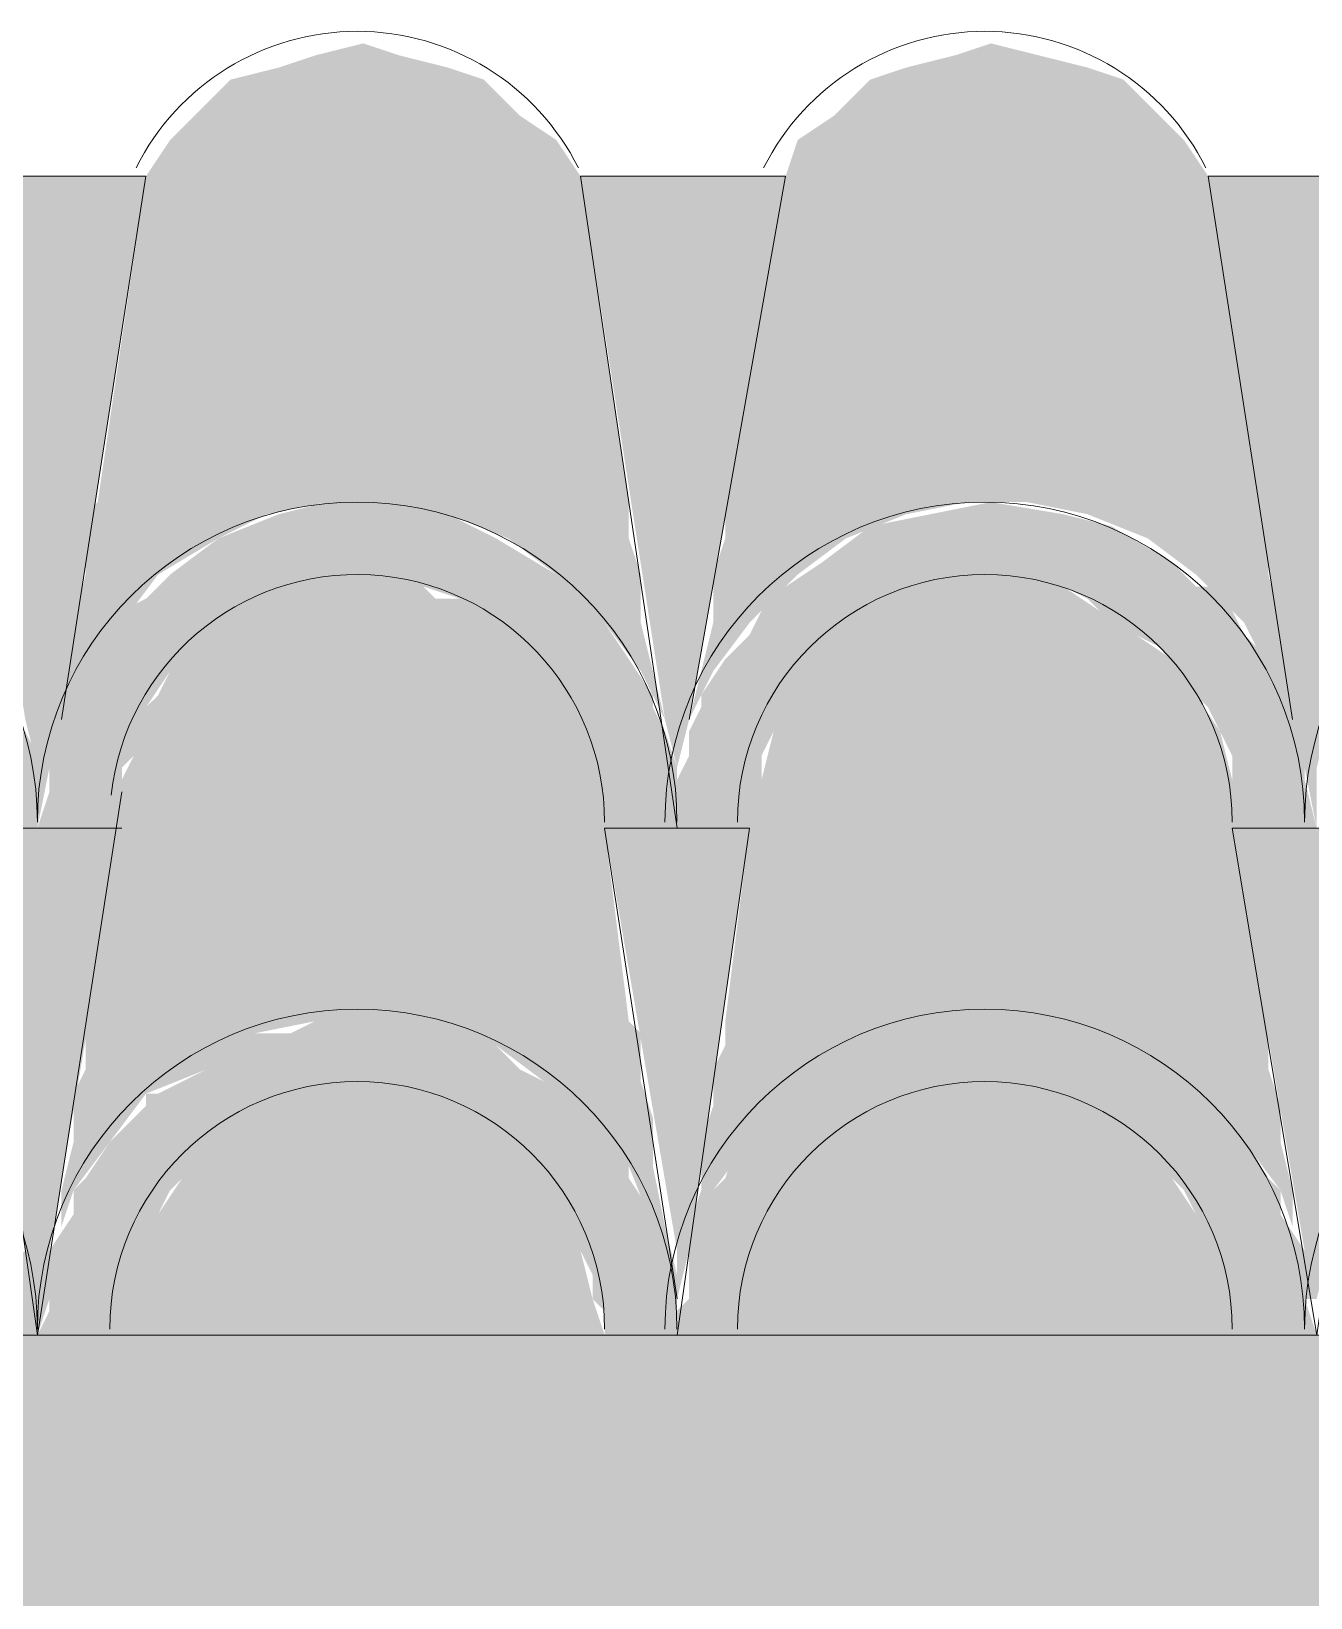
# Model space of a CAD drawing. Header units: millimetres. Extents: x 3949 to 6037, y -1956 to 1273.
# Drawn here: x 4814.46 to 4819.64, y -1551.99 to -1545.66 of the extents above; entities that cross this region are included whole.
import ezdxf

# ---------------------------------------------------------------- set-up
doc = ezdxf.new("R2010")
doc.units = ezdxf.units.MM
doc.layers.add('PADRÃO DE ENTRADA', color=7, linetype='Continuous', lineweight=0)

msp = doc.modelspace()

# ---------------------------------------------------------------- hatches: boundary and pattern name
at = {"layer": 'PADRÃO DE ENTRADA', "true_color": 0xffdf7e}
h = msp.add_hatch(color=41, dxfattribs=at)
h.dxf.hatch_style = 1
h.paths.add_polyline_path([(4835.4309, -1550.9297), (4835.0892, -1550.9297), (4834.7475, -1550.9297), (4829.8166, -1550.9297), (4829.6213, -1550.9297), (4812.6806, -1550.9297), (4812.2412, -1550.9297), (4811.9483, -1550.9297), (4811.6065, -1550.9297), (4811.1672, -1550.9297), (4811.1672, -1564.6455), (4821.4032, -1564.6455), (4826.8079, -1566.7879), (4826.8711, -1566.5984), (4827.9939, -1567.2819), (4826.7246, -1567.0377), (4826.8079, -1566.7879), (4821.4032, -1564.6455), (4811.1672, -1564.6455), (4811.1672, -1576.1533), (4812.4709, -1576.6701), (4812.5341, -1576.4805), (4813.657, -1577.164), (4812.3877, -1576.9199), (4812.4709, -1576.6701), (4811.1672, -1576.1533), (4811.1672, -1595.5028), (4835.1463, -1595.5028), (4835.1463, -1594.087), (4836.4156, -1594.087), (4836.4156, -1595.5028), (4846.5087, -1595.5028), (4846.2662, -1550.9297), (4836.4074, -1550.9297), (4836.4074, -1561.0844), (4842.9976, -1561.0844), (4842.9976, -1585.2731), (4836.855, -1585.2731), (4836.855, -1586.2007), (4834.5116, -1586.2007), (4834.5116, -1585.2731), (4831.633, -1585.2731), (4831.633, -1585.7259), (4830.1812, -1585.7259), (4830.1812, -1585.2731), (4828.4881, -1585.2731), (4828.4881, -1561.0844), (4835.4309, -1561.0844)])
h.paths.add_polyline_path([(4826.7102, -1578.2617), (4826.7102, -1578.5536), (4827.2814, -1578.5536), (4827.2814, -1579.1883), (4826.7102, -1579.1883), (4826.7102, -1579.4549), (4815.2227, -1579.4549), (4815.2227, -1579.1883), (4814.6261, -1579.1883), (4814.6261, -1578.5536), (4815.2227, -1578.5536), (4815.2227, -1578.2617)], flags=16)
h.paths.add_polyline_path([(4826.1136, -1578.5536), (4826.1136, -1578.4521), (4826.5706, -1578.4521), (4826.5706, -1579.2899), (4826.1136, -1579.2899), (4815.8193, -1579.1883), (4815.8193, -1579.2899), (4815.3369, -1579.2899), (4815.3369, -1578.4521), (4815.8193, -1578.4521), (4815.8193, -1578.5536)], flags=0)
h.paths.add_polyline_path([(4825.3132, -1595.6059), (4832.7002, -1595.6059), (4832.7002, -1592.3623), (4825.3132, -1592.3623)], flags=9)

# ---------------------------------------------------------------- linework, layer by layer
at = {"layer": 'PADRÃO DE ENTRADA', "color": 7, "lineweight": 5}
for points in [[(4814.0964, -1546.2429), (4814.9263, -1546.2429)], [(4814.5846, -1548.4399), (4814.9263, -1546.2429)], [(4816.6839, -1546.2429), (4817.5138, -1546.2429)], [(4817.0744, -1548.8792), (4816.6839, -1546.2429)], [(4817.1233, -1548.4399), (4817.5138, -1546.2429)], [(4819.2225, -1546.2429), (4820.0525, -1546.2429)], [(4819.5643, -1548.4399), (4819.2225, -1546.2429)], [(4814.194, -1548.8792), (4814.487, -1550.9297), (4814.8287, -1548.7328)], [(4814.8287, -1548.8792), (4814.487, -1548.8792), (4814.194, -1548.8792)], [(4814.487, -1548.8792), (4814.487, -1548.8792)], [(4817.3674, -1548.8792), (4817.0744, -1548.8792), (4816.7815, -1548.8792)], [(4817.0744, -1550.7832), (4816.7815, -1548.8792)], [(4817.0744, -1550.9297), (4817.3674, -1548.8792)], [(4817.0744, -1548.8792), (4817.0744, -1548.8792)], [(4819.9549, -1548.8792), (4819.6619, -1548.8792), (4819.3202, -1548.8792)], [(4819.3202, -1548.8792), (4819.6619, -1550.9297), (4819.9549, -1548.8792)], [(4841.1918, -1550.9297), (4812.6806, -1550.9297)], [(4814.8287, -1550.9297), (4814.487, -1550.9297), (4814.194, -1550.9297)], [(4817.3674, -1550.9297), (4817.0744, -1550.9297), (4816.7815, -1550.9297)], [(4819.9549, -1550.9297), (4819.6619, -1550.9297), (4819.3202, -1550.9297)]]:
    msp.add_lwpolyline(points, dxfattribs=at)
for points in [[(4809.312, -1548.8547, -0.999977), (4811.8995, -1548.8547, -0.999977), (4814.4869, -1548.8548, -0.999977), (4817.0743, -1548.8548)], [(4817.0256, -1548.8547, -0.999977), (4819.613, -1548.8548, -0.999977), (4822.2005, -1548.8548, -0.999977), (4824.788, -1548.8548)], [(4809.312, -1550.9052, -0.999977), (4811.8995, -1550.9052, -0.999977), (4814.4869, -1550.9053, -0.999977), (4817.0743, -1550.9053)], [(4817.0256, -1550.9052, -0.999977), (4819.613, -1550.9053, -0.999977), (4822.2005, -1550.9053, -0.999977), (4824.788, -1550.9053)]]:
    msp.add_lwpolyline(points, format="xyb", dxfattribs=at)
for centre, start, end in [((4815.7807, -1546.6579), 26.62312, 153.36929), ((4818.3194, -1546.6579), 26.62312, 153.36929), ((4815.7807, -1548.8549), 0.00009, 173.73057), ((4818.3194, -1548.8548), 0.0024, 179.9938), ((4815.7807, -1550.9053), 0.0024, 179.9938), ((4818.3194, -1550.9053), 0.0024, 179.9938)]:
    msp.add_arc(centre, 1.0008, start, end, dxfattribs=at)
at = {"layer": 'PADRÃO DE ENTRADA', "color": 244, "true_color": 0x991b1e, "transparency": 33554559}
for points in [[(4815.8051, -1545.7059), (4815.6098, -1545.7547), (4815.9516, -1545.7547)], [(4818.3438, -1545.7059), (4818.1973, -1545.7547), (4818.5391, -1545.7547)], [(4815.6098, -1545.7547), (4815.9516, -1545.7547), (4815.4634, -1545.8035)], [(4815.9516, -1545.7547), (4815.4634, -1545.8035), (4816.1469, -1545.8035)], [(4818.1973, -1545.7547), (4818.5391, -1545.7547), (4818.002, -1545.8035)], [(4818.5391, -1545.7547), (4818.002, -1545.8035), (4818.7343, -1545.8035)], [(4815.2681, -1545.8524), (4816.2933, -1545.8524), (4815.1216, -1545.9988)], [(4816.2933, -1545.8524), (4815.1216, -1545.9988), (4816.4398, -1545.9988)], [(4815.4634, -1545.8035), (4816.1469, -1545.8035), (4815.2681, -1545.8524)], [(4816.1469, -1545.8035), (4815.2681, -1545.8524), (4816.2933, -1545.8524)], [(4817.8556, -1545.8524), (4818.8808, -1545.8524), (4817.7091, -1545.9988)], [(4818.8808, -1545.8524), (4817.7091, -1545.9988), (4819.0273, -1545.9988)], [(4818.002, -1545.8035), (4818.7343, -1545.8035), (4817.8556, -1545.8524)], [(4818.7343, -1545.8035), (4817.8556, -1545.8524), (4818.8808, -1545.8524)], [(4815.1216, -1545.9988), (4816.4398, -1545.9988), (4815.024, -1546.0965)], [(4816.4398, -1545.9988), (4815.024, -1546.0965), (4816.5862, -1546.0965)], [(4817.7091, -1545.9988), (4819.0273, -1545.9988), (4817.5626, -1546.0965)], [(4819.0273, -1545.9988), (4817.5626, -1546.0965), (4819.1249, -1546.0965)], [(4815.024, -1546.0965), (4816.5862, -1546.0965), (4814.9263, -1546.2429)], [(4816.5862, -1546.0965), (4814.9263, -1546.2429), (4816.6839, -1546.2429)], [(4817.5626, -1546.0965), (4819.1249, -1546.0965), (4817.5138, -1546.2429)], [(4819.1249, -1546.0965), (4817.5138, -1546.2429), (4819.2225, -1546.2429)], [(4814.9263, -1546.2429), (4816.6839, -1546.2429), (4814.7311, -1547.5611)], [(4816.6839, -1546.2429), (4814.7311, -1547.5611), (4816.8792, -1547.5611)], [(4817.5138, -1546.2429), (4819.2225, -1546.2429), (4817.2697, -1547.5611)], [(4819.2225, -1546.2429), (4817.2697, -1547.5611), (4819.4666, -1547.5611)], [(4814.7311, -1547.5611), (4815.6586, -1547.5611), (4814.6822, -1547.6099)], [(4815.6586, -1547.5611), (4814.6822, -1547.6099), (4815.4145, -1547.6099)], [(4815.9028, -1547.5611), (4816.8792, -1547.5611), (4815.6586, -1547.5611)], [(4815.9028, -1547.5611), (4815.9028, -1547.5611), (4816.8792, -1547.5611)], [(4815.9028, -1547.5611), (4816.8792, -1547.5611), (4816.1469, -1547.6099)], [(4816.8792, -1547.5611), (4816.1469, -1547.6099), (4816.8792, -1547.6099)], [(4817.2697, -1547.5611), (4818.2461, -1547.5611), (4817.2697, -1547.6099)], [(4818.2461, -1547.5611), (4817.2697, -1547.6099), (4818.002, -1547.6099)], [(4818.4902, -1547.5611), (4819.4666, -1547.5611), (4818.7343, -1547.6099)], [(4819.4666, -1547.5611), (4818.7343, -1547.6099), (4819.4666, -1547.6099)], [(4814.6822, -1547.6099), (4815.4145, -1547.6099), (4814.6822, -1547.7075)], [(4815.4145, -1547.6099), (4814.6822, -1547.7075), (4815.2193, -1547.7075)], [(4816.1469, -1547.6099), (4816.8792, -1547.6099), (4816.391, -1547.7075)], [(4816.8792, -1547.6099), (4816.391, -1547.7075), (4816.8792, -1547.7075)], [(4817.2697, -1547.6099), (4818.002, -1547.6099), (4817.2697, -1547.7075)], [(4818.002, -1547.6099), (4817.2697, -1547.7075), (4817.7579, -1547.7075)], [(4818.7343, -1547.6099), (4819.4666, -1547.6099), (4818.9784, -1547.7075)], [(4819.4666, -1547.6099), (4818.9784, -1547.7075), (4819.4666, -1547.7075)], [(4814.6822, -1547.7075), (4815.2193, -1547.7075), (4814.6822, -1547.854)], [(4815.2193, -1547.7075), (4814.6822, -1547.854), (4814.9752, -1547.854)], [(4816.391, -1547.7075), (4816.8792, -1547.7075), (4816.5862, -1547.854)], [(4816.8792, -1547.7075), (4816.5862, -1547.854), (4816.928, -1547.854)], [(4817.2697, -1547.7075), (4817.7579, -1547.7075), (4817.2209, -1547.854)], [(4817.7579, -1547.7075), (4817.2209, -1547.854), (4817.5626, -1547.854)], [(4818.9784, -1547.7075), (4819.4666, -1547.7075), (4819.1737, -1547.854)], [(4819.4666, -1547.7075), (4819.1737, -1547.854), (4819.4666, -1547.854)], [(4814.6822, -1547.854), (4814.9752, -1547.854), (4814.6334, -1548.0493)], [(4814.9752, -1547.854), (4814.6334, -1548.0493), (4814.8287, -1548.0493)], [(4816.5862, -1547.854), (4816.928, -1547.854), (4816.7815, -1548.0493)], [(4816.928, -1547.854), (4816.7815, -1548.0493), (4816.928, -1548.0493)], [(4817.2209, -1547.854), (4817.5626, -1547.854), (4817.2209, -1548.0493)], [(4817.5626, -1547.854), (4817.2209, -1548.0493), (4817.3674, -1548.0493)], [(4819.1737, -1547.854), (4819.4666, -1547.854), (4819.369, -1548.0493)], [(4819.4666, -1547.854), (4819.369, -1548.0493), (4819.5155, -1548.0493)], [(4815.561, -1547.9028), (4816.0492, -1547.9028), (4815.4634, -1547.9516)], [(4816.0492, -1547.9028), (4815.4634, -1547.9516), (4816.098, -1547.9516)], [(4815.6586, -1547.9028), (4815.9028, -1547.9028), (4815.561, -1547.9028)], [(4815.9028, -1547.9028), (4815.561, -1547.9028), (4816.0492, -1547.9028)], [(4815.8539, -1547.9028), (4815.6586, -1547.9028), (4815.9028, -1547.9028)], [(4818.0997, -1547.9028), (4818.6367, -1547.9028), (4817.9044, -1548.0005)], [(4818.6367, -1547.9028), (4817.9044, -1548.0005), (4818.7832, -1548.0005)], [(4818.295, -1547.9028), (4818.4414, -1547.9028), (4818.0997, -1547.9028)], [(4818.4414, -1547.9028), (4818.0997, -1547.9028), (4818.6367, -1547.9028)], [(4815.3169, -1548.0005), (4816.2445, -1548.0005), (4815.2193, -1548.0493)], [(4816.2445, -1548.0005), (4815.2193, -1548.0493), (4816.3421, -1548.0493)], [(4815.4145, -1547.9516), (4816.1957, -1547.9516), (4815.3169, -1548.0005)], [(4816.1957, -1547.9516), (4815.3169, -1548.0005), (4816.2445, -1548.0005)], [(4815.4634, -1547.9516), (4816.098, -1547.9516), (4815.4145, -1547.9516)], [(4816.098, -1547.9516), (4815.4145, -1547.9516), (4816.1957, -1547.9516)], [(4817.9044, -1548.0005), (4818.7832, -1548.0005), (4817.7579, -1548.0981)], [(4818.7832, -1548.0005), (4817.7579, -1548.0981), (4818.9296, -1548.0981)], [(4814.6334, -1548.0493), (4814.8287, -1548.0493), (4814.5846, -1548.2446)], [(4814.8287, -1548.0493), (4814.5846, -1548.2446), (4814.6822, -1548.2446)], [(4815.2193, -1548.0493), (4816.3421, -1548.0493), (4815.1704, -1548.0981)], [(4816.3421, -1548.0493), (4815.1704, -1548.0981), (4816.4398, -1548.0981)], [(4816.7815, -1548.0493), (4816.928, -1548.0493), (4816.928, -1548.2446)], [(4816.928, -1548.0493), (4816.928, -1548.2446), (4816.9768, -1548.2446)], [(4817.2209, -1548.0493), (4817.3674, -1548.0493), (4817.1721, -1548.2446)], [(4817.3674, -1548.0493), (4817.1721, -1548.2446), (4817.2209, -1548.2446)], [(4819.369, -1548.0493), (4819.5155, -1548.0493), (4819.4666, -1548.2446)], [(4819.5155, -1548.0493), (4819.4666, -1548.2446), (4819.5643, -1548.2446)], [(4815.1704, -1548.0981), (4816.4398, -1548.0981), (4815.0728, -1548.1957)], [(4816.4398, -1548.0981), (4815.0728, -1548.1957), (4816.4886, -1548.1957)], [(4817.7579, -1548.0981), (4818.9296, -1548.0981), (4817.6603, -1548.1957)], [(4818.9296, -1548.0981), (4817.6603, -1548.1957), (4819.0761, -1548.1957)], [(4815.0728, -1548.1957), (4816.4886, -1548.1957), (4815.024, -1548.2446)], [(4816.4886, -1548.1957), (4815.024, -1548.2446), (4816.5374, -1548.2446)], [(4817.6603, -1548.1957), (4819.0761, -1548.1957), (4817.5138, -1548.3422)], [(4819.0761, -1548.1957), (4817.5138, -1548.3422), (4819.1737, -1548.3422)], [(4814.5846, -1548.2446), (4814.6822, -1548.2446), (4814.5846, -1548.4399)], [(4814.6822, -1548.2446), (4814.5846, -1548.4399), (4814.5846, -1548.4399)], [(4815.024, -1548.2446), (4816.5374, -1548.2446), (4814.9752, -1548.3422)], [(4816.5374, -1548.2446), (4814.9752, -1548.3422), (4816.6351, -1548.3422)], [(4816.928, -1548.2446), (4816.9768, -1548.2446), (4817.0256, -1548.4399)], [(4816.9768, -1548.2446), (4817.0256, -1548.4399), (4817.0256, -1548.4399)], [(4817.1233, -1548.4399), (4817.1233, -1548.4399), (4817.2209, -1548.2446)], [(4817.1233, -1548.4399), (4817.2209, -1548.2446), (4817.1721, -1548.2446)], [(4819.4666, -1548.2446), (4819.5643, -1548.2446), (4819.5643, -1548.4399)], [(4819.5643, -1548.2446), (4819.5643, -1548.4399), (4819.5643, -1548.4399)], [(4814.9263, -1548.391), (4816.6351, -1548.391), (4814.8775, -1548.4887)], [(4816.6351, -1548.391), (4814.8775, -1548.4887), (4816.6839, -1548.4887)], [(4814.9752, -1548.3422), (4816.6351, -1548.3422), (4814.9263, -1548.391)], [(4816.6351, -1548.3422), (4814.9263, -1548.391), (4816.6351, -1548.391)], [(4817.5138, -1548.3422), (4819.1737, -1548.3422), (4817.465, -1548.4887)], [(4819.1737, -1548.3422), (4817.465, -1548.4887), (4819.2714, -1548.4887)], [(4814.8775, -1548.4887), (4816.6839, -1548.4887), (4814.8775, -1548.5863)], [(4816.6839, -1548.4887), (4814.8775, -1548.5863), (4816.7327, -1548.5863)], [(4817.465, -1548.4887), (4819.2714, -1548.4887), (4817.4162, -1548.684)], [(4819.2714, -1548.4887), (4817.4162, -1548.684), (4819.3202, -1548.684)], [(4814.8775, -1548.5863), (4816.7327, -1548.5863), (4814.8287, -1548.684)], [(4816.7327, -1548.5863), (4814.8287, -1548.684), (4816.7327, -1548.684)], [(4814.8287, -1548.684), (4816.7327, -1548.684), (4814.8287, -1548.7328)], [(4816.7327, -1548.684), (4814.8287, -1548.7328), (4816.7815, -1548.7328)], [(4817.4162, -1548.684), (4819.3202, -1548.684), (4817.3674, -1548.8792)], [(4819.3202, -1548.684), (4817.3674, -1548.8792), (4819.3202, -1548.8792)], [(4814.8287, -1548.7328), (4816.7815, -1548.7328), (4814.8287, -1548.8792)], [(4816.7815, -1548.7328), (4814.8287, -1548.8792), (4816.7815, -1548.8792)], [(4814.8287, -1548.8792), (4816.7815, -1548.8792), (4814.6822, -1549.6604)], [(4816.7815, -1548.8792), (4814.6822, -1549.6604), (4816.8792, -1549.6604)], [(4817.3674, -1548.8792), (4819.3202, -1548.8792), (4817.2697, -1549.6604)], [(4819.3202, -1548.8792), (4817.2697, -1549.6604), (4819.4666, -1549.6604)], [(4815.8539, -1549.6604), (4814.6822, -1549.6604), (4815.6098, -1549.6604)], [(4814.6822, -1549.6604), (4815.6098, -1549.6604), (4814.6822, -1549.7092)], [(4815.6098, -1549.6604), (4814.6822, -1549.7092), (4815.3657, -1549.7092)], [(4815.8539, -1549.6604), (4816.8792, -1549.6604), (4816.098, -1549.7092)], [(4816.8792, -1549.6604), (4816.098, -1549.7092), (4816.928, -1549.7092)], [(4818.3438, -1549.6604), (4817.2697, -1549.6604), (4818.1485, -1549.6604)], [(4817.2697, -1549.6604), (4818.1485, -1549.6604), (4817.2697, -1549.758)], [(4818.1485, -1549.6604), (4817.2697, -1549.758), (4817.9044, -1549.758)], [(4818.5879, -1549.6604), (4819.4666, -1549.6604), (4818.3438, -1549.6604)], [(4818.5879, -1549.6604), (4818.5879, -1549.6604), (4819.4666, -1549.6604)], [(4818.5879, -1549.6604), (4819.4666, -1549.6604), (4818.832, -1549.758)], [(4819.4666, -1549.6604), (4818.832, -1549.758), (4819.4666, -1549.758)], [(4814.6822, -1549.7092), (4815.3657, -1549.7092), (4814.6822, -1549.8556)], [(4815.3657, -1549.7092), (4814.6822, -1549.8556), (4815.1704, -1549.8556)], [(4816.098, -1549.7092), (4816.928, -1549.7092), (4816.3421, -1549.758)], [(4816.928, -1549.7092), (4816.3421, -1549.758), (4816.928, -1549.758)], [(4816.3421, -1549.758), (4816.928, -1549.758), (4816.5374, -1549.9045)], [(4816.928, -1549.758), (4816.5374, -1549.9045), (4816.928, -1549.9045)], [(4817.2697, -1549.758), (4817.9044, -1549.758), (4817.2209, -1549.8556)], [(4817.9044, -1549.758), (4817.2209, -1549.8556), (4817.7091, -1549.8556)], [(4818.832, -1549.758), (4819.4666, -1549.758), (4819.0273, -1549.8556)], [(4819.4666, -1549.758), (4819.0273, -1549.8556), (4819.4666, -1549.8556)], [(4814.6822, -1549.8556), (4815.1704, -1549.8556), (4814.6334, -1549.9533)], [(4815.1704, -1549.8556), (4814.6334, -1549.9533), (4814.9263, -1549.9533)], [(4816.5374, -1549.9045), (4816.928, -1549.9045), (4816.7327, -1550.0509)], [(4816.928, -1549.9045), (4816.7327, -1550.0509), (4816.9768, -1550.0509)], [(4817.2209, -1549.8556), (4817.7091, -1549.8556), (4817.2209, -1550.0021)], [(4817.7091, -1549.8556), (4817.2209, -1550.0021), (4817.5138, -1550.0021)], [(4819.0273, -1549.8556), (4819.4666, -1549.8556), (4819.2225, -1550.0021)], [(4819.4666, -1549.8556), (4819.2225, -1550.0021), (4819.5155, -1550.0021)], [(4814.6334, -1549.9533), (4814.9263, -1549.9533), (4814.6334, -1550.1486)], [(4814.9263, -1549.9533), (4814.6334, -1550.1486), (4814.7799, -1550.1486)], [(4817.2209, -1550.0021), (4817.5138, -1550.0021), (4817.1721, -1550.1486)], [(4817.5138, -1550.0021), (4817.1721, -1550.1486), (4817.3674, -1550.1486)], [(4819.2225, -1550.0021), (4819.5155, -1550.0021), (4819.369, -1550.1486)], [(4819.5155, -1550.0021), (4819.369, -1550.1486), (4819.5155, -1550.1486)], [(4816.7327, -1550.0509), (4816.9768, -1550.0509), (4816.8792, -1550.2462)], [(4816.9768, -1550.0509), (4816.8792, -1550.2462), (4816.9768, -1550.2462)], [(4814.6334, -1550.1486), (4814.7799, -1550.1486), (4814.5846, -1550.3438)], [(4814.7799, -1550.1486), (4814.5846, -1550.3438), (4814.6334, -1550.3438)], [(4817.1721, -1550.1486), (4817.3674, -1550.1486), (4817.1721, -1550.3438)], [(4817.3674, -1550.1486), (4817.1721, -1550.3438), (4817.2209, -1550.3438)], [(4819.369, -1550.1486), (4819.5155, -1550.1486), (4819.5155, -1550.3438)], [(4819.5155, -1550.1486), (4819.5155, -1550.3438), (4819.5643, -1550.3438)], [(4816.8792, -1550.2462), (4816.9768, -1550.2462), (4816.9768, -1550.4903)], [(4816.9768, -1550.2462), (4816.9768, -1550.4903), (4817.0256, -1550.4903)], [(4814.5846, -1550.4903), (4814.5846, -1550.4903), (4814.6334, -1550.3438)], [(4814.5846, -1550.4903), (4814.6334, -1550.3438), (4814.5846, -1550.3438)], [(4817.1721, -1550.3438), (4817.2209, -1550.3438), (4817.1233, -1550.4903)], [(4817.2209, -1550.3438), (4817.1233, -1550.4903), (4817.1721, -1550.4903)], [(4819.5643, -1550.4903), (4819.5643, -1550.3438), (4819.5155, -1550.3438)], [(4819.5643, -1550.4903), (4819.5643, -1550.4903), (4819.5643, -1550.3438)], [(4814.5846, -1550.4903), (4814.5358, -1550.588), (4814.5358, -1550.588)], [(4817.0744, -1550.6856), (4817.0256, -1550.4903), (4816.9768, -1550.4903)], [(4817.0744, -1550.6856), (4817.0744, -1550.6856), (4817.0256, -1550.4903)], [(4817.1721, -1550.4903), (4817.1233, -1550.4903), (4817.1233, -1550.588)], [(4819.5643, -1550.4903), (4819.6131, -1550.588), (4819.6131, -1550.588)], [(4817.0744, -1550.6856), (4817.0744, -1550.7832), (4817.0744, -1550.7832)], [(4817.0744, -1550.7832), (4817.0744, -1550.7832), (4817.0744, -1550.6856)], [(4817.0744, -1550.7832), (4817.0744, -1550.9297), (4817.0744, -1550.9297)]]:
    msp.add_solid(points, dxfattribs=at)
at = {"layer": 'PADRÃO DE ENTRADA', "transparency": 33554559}
for points in [[(4814.0964, -1546.2429), (4814.9263, -1546.2429), (4814.4381, -1548.4399)], [(4814.9263, -1546.2429), (4814.4381, -1548.4399), (4814.5846, -1548.4399)], [(4816.6839, -1546.2429), (4817.5138, -1546.2429), (4817.0256, -1548.4399)], [(4817.5138, -1546.2429), (4817.0256, -1548.4399), (4817.1233, -1548.4399)], [(4819.2225, -1546.2429), (4820.0525, -1546.2429), (4819.5643, -1548.4399)], [(4820.0525, -1546.2429), (4819.5643, -1548.4399), (4819.7107, -1548.4399)], [(4815.6586, -1547.5611), (4815.9028, -1547.5611), (4815.4634, -1547.6099)], [(4815.9028, -1547.5611), (4815.4634, -1547.6099), (4816.1469, -1547.6099)], [(4818.3438, -1547.5611), (4818.0997, -1547.6099), (4818.6367, -1547.6099)], [(4815.4634, -1547.6099), (4816.1469, -1547.6099), (4815.2193, -1547.7075)], [(4816.1469, -1547.6099), (4815.2193, -1547.7075), (4816.3421, -1547.7075)], [(4818.0997, -1547.6099), (4818.6367, -1547.6099), (4817.8556, -1547.6587)], [(4818.6367, -1547.6099), (4817.8556, -1547.6587), (4818.832, -1547.6587)], [(4818.6367, -1547.6099), (4818.0997, -1547.6099), (4818.0997, -1547.6099)], [(4818.0997, -1547.6099), (4818.0997, -1547.6099), (4818.6367, -1547.6099)], [(4817.8556, -1547.6587), (4818.832, -1547.6587), (4817.6603, -1547.8052)], [(4818.832, -1547.6587), (4817.6603, -1547.8052), (4819.0761, -1547.8052)], [(4818.832, -1547.6587), (4817.8556, -1547.6587), (4817.8556, -1547.6587)], [(4817.8556, -1547.6587), (4817.8556, -1547.6587), (4818.832, -1547.6587)], [(4815.2193, -1547.7075), (4816.3421, -1547.7075), (4815.024, -1547.854)], [(4816.3421, -1547.7075), (4815.024, -1547.854), (4816.5862, -1547.854)], [(4817.6603, -1547.8052), (4819.0761, -1547.8052), (4817.5138, -1547.9028)], [(4819.0761, -1547.8052), (4817.5138, -1547.9028), (4819.1737, -1547.9028)], [(4819.0761, -1547.8052), (4817.6603, -1547.8052), (4817.6603, -1547.8052)], [(4817.6603, -1547.8052), (4817.6603, -1547.8052), (4819.0761, -1547.8052)], [(4815.024, -1547.854), (4816.5862, -1547.854), (4814.9752, -1547.9028)], [(4816.5862, -1547.854), (4814.9752, -1547.9028), (4816.6351, -1547.9028)], [(4814.9752, -1547.9028), (4815.6586, -1547.9028), (4814.9263, -1547.9516)], [(4815.6586, -1547.9028), (4814.9263, -1547.9516), (4815.4634, -1547.9516)], [(4815.8539, -1547.9028), (4814.9752, -1547.9028), (4815.7563, -1547.9028)], [(4815.7563, -1547.9028), (4814.9752, -1547.9028), (4815.6586, -1547.9028)], [(4816.6351, -1547.9028), (4815.8539, -1547.9028), (4815.8539, -1547.9028)], [(4815.8539, -1547.9028), (4815.8539, -1547.9028), (4816.6351, -1547.9028)], [(4816.0492, -1547.9028), (4816.6351, -1547.9028), (4815.8539, -1547.9028)], [(4816.0492, -1547.9028), (4816.0492, -1547.9028), (4816.6351, -1547.9028)], [(4816.0492, -1547.9028), (4816.6351, -1547.9028), (4816.1957, -1547.9516)], [(4816.6351, -1547.9028), (4816.1957, -1547.9516), (4816.7327, -1547.9516)], [(4817.5138, -1547.9028), (4818.0997, -1547.9028), (4817.465, -1547.9516)], [(4818.0997, -1547.9028), (4817.465, -1547.9516), (4818.002, -1547.9516)], [(4818.295, -1547.9028), (4817.5138, -1547.9028), (4818.0997, -1547.9028)], [(4818.4414, -1547.9028), (4819.1737, -1547.9028), (4818.6367, -1547.9028)], [(4819.1737, -1547.9028), (4818.6367, -1547.9028), (4819.2225, -1547.9028)], [(4818.6367, -1547.9028), (4819.2225, -1547.9028), (4818.7343, -1547.9516)], [(4819.2225, -1547.9028), (4818.7343, -1547.9516), (4819.2714, -1547.9516)], [(4814.8287, -1548.0005), (4815.3169, -1548.0005), (4814.7311, -1548.0981)], [(4815.3169, -1548.0005), (4814.7311, -1548.0981), (4815.1704, -1548.0981)], [(4814.9263, -1547.9516), (4815.4634, -1547.9516), (4814.8287, -1548.0005)], [(4815.4634, -1547.9516), (4814.8287, -1548.0005), (4815.3657, -1548.0005)], [(4815.3657, -1548.0005), (4814.8287, -1548.0005), (4815.3169, -1548.0005)], [(4816.1957, -1547.9516), (4816.7327, -1547.9516), (4816.2445, -1548.0005)], [(4816.7327, -1547.9516), (4816.2445, -1548.0005), (4816.7327, -1548.0005)], [(4816.2445, -1548.0005), (4816.7327, -1548.0005), (4816.3421, -1548.0493)], [(4816.7327, -1548.0005), (4816.3421, -1548.0493), (4816.7815, -1548.0493)], [(4817.4162, -1548.0005), (4817.9044, -1548.0005), (4817.3674, -1548.0981)], [(4817.9044, -1548.0005), (4817.3674, -1548.0981), (4817.7579, -1548.0981)], [(4817.465, -1547.9516), (4818.002, -1547.9516), (4817.4162, -1548.0005)], [(4818.002, -1547.9516), (4817.4162, -1548.0005), (4817.9044, -1548.0005)], [(4818.7343, -1547.9516), (4819.2714, -1547.9516), (4818.7832, -1548.0005)], [(4819.2714, -1547.9516), (4818.7832, -1548.0005), (4819.3202, -1548.0005)], [(4818.7832, -1548.0005), (4819.3202, -1548.0005), (4818.9296, -1548.0981)], [(4819.3202, -1548.0005), (4818.9296, -1548.0981), (4819.369, -1548.0981)], [(4816.3421, -1548.0493), (4816.7815, -1548.0493), (4816.4886, -1548.1957)], [(4816.7815, -1548.0493), (4816.4886, -1548.1957), (4816.8792, -1548.1957)], [(4814.7311, -1548.0981), (4815.1704, -1548.0981), (4814.6822, -1548.1957)], [(4815.1704, -1548.0981), (4814.6822, -1548.1957), (4815.0728, -1548.1957)], [(4817.3674, -1548.0981), (4817.7579, -1548.0981), (4817.3185, -1548.1469)], [(4817.7579, -1548.0981), (4817.3185, -1548.1469), (4817.7091, -1548.1469)], [(4818.9296, -1548.0981), (4819.369, -1548.0981), (4819.0273, -1548.1469)], [(4819.369, -1548.0981), (4819.0273, -1548.1469), (4819.4178, -1548.1469)], [(4814.6822, -1548.1957), (4815.0728, -1548.1957), (4814.6822, -1548.2446)], [(4815.0728, -1548.1957), (4814.6822, -1548.2446), (4815.024, -1548.2446)], [(4816.8792, -1548.1957), (4816.4886, -1548.1957), (4816.4886, -1548.1957)], [(4816.4886, -1548.1957), (4816.8792, -1548.1957), (4816.6351, -1548.3422)], [(4816.8792, -1548.1957), (4816.6351, -1548.3422), (4816.9768, -1548.3422)], [(4817.2697, -1548.1957), (4817.6603, -1548.1957), (4817.1721, -1548.3422)], [(4817.6603, -1548.1957), (4817.1721, -1548.3422), (4817.5138, -1548.3422)], [(4817.3185, -1548.1469), (4817.7091, -1548.1469), (4817.2697, -1548.1957)], [(4817.7091, -1548.1469), (4817.2697, -1548.1957), (4817.6603, -1548.1957)], [(4819.0273, -1548.1469), (4819.4178, -1548.1469), (4819.0761, -1548.1957)], [(4819.4178, -1548.1469), (4819.0761, -1548.1957), (4819.4666, -1548.1957)], [(4819.0761, -1548.1957), (4819.4666, -1548.1957), (4819.1737, -1548.3422)], [(4819.4666, -1548.1957), (4819.1737, -1548.3422), (4819.5643, -1548.3422)], [(4814.6822, -1548.2446), (4815.024, -1548.2446), (4814.5846, -1548.391)], [(4815.024, -1548.2446), (4814.5846, -1548.391), (4814.9263, -1548.391)], [(4814.5846, -1548.391), (4814.9263, -1548.391), (4814.5358, -1548.5863)], [(4814.9263, -1548.391), (4814.5358, -1548.5863), (4814.8775, -1548.5863)], [(4814.9263, -1548.391), (4814.5846, -1548.391), (4814.5846, -1548.391)], [(4814.5846, -1548.391), (4814.5846, -1548.391), (4814.9263, -1548.391)], [(4816.6351, -1548.3422), (4816.9768, -1548.3422), (4816.6351, -1548.391)], [(4816.9768, -1548.3422), (4816.6351, -1548.391), (4816.9768, -1548.391)], [(4816.6351, -1548.391), (4816.9768, -1548.391), (4816.6839, -1548.4887)], [(4816.9768, -1548.391), (4816.6839, -1548.4887), (4817.0256, -1548.4887)], [(4817.1721, -1548.391), (4817.5138, -1548.391), (4817.1233, -1548.4887)], [(4817.5138, -1548.391), (4817.1233, -1548.4887), (4817.465, -1548.4887)], [(4817.1721, -1548.3422), (4817.5138, -1548.3422), (4817.1721, -1548.391)], [(4817.5138, -1548.3422), (4817.1721, -1548.391), (4817.5138, -1548.391)], [(4817.5138, -1548.391), (4817.1721, -1548.391), (4817.1721, -1548.391)], [(4817.1721, -1548.391), (4817.1721, -1548.391), (4817.5138, -1548.391)], [(4819.1737, -1548.3422), (4819.5643, -1548.3422), (4819.2225, -1548.391)], [(4819.5643, -1548.3422), (4819.2225, -1548.391), (4819.5643, -1548.391)], [(4819.5643, -1548.391), (4819.2225, -1548.391), (4819.2225, -1548.391)], [(4819.2225, -1548.391), (4819.2225, -1548.391), (4819.5643, -1548.391)], [(4819.2225, -1548.391), (4819.5643, -1548.391), (4819.2714, -1548.4887)], [(4819.5643, -1548.391), (4819.2714, -1548.4887), (4819.6131, -1548.4887)], [(4814.4381, -1548.4399), (4814.5846, -1548.4399), (4814.487, -1548.6351)], [(4814.5846, -1548.4399), (4814.487, -1548.6351), (4814.5358, -1548.6351)], [(4817.1233, -1548.4399), (4817.0256, -1548.4399), (4817.0256, -1548.4399)], [(4817.0256, -1548.4399), (4817.0256, -1548.4399), (4817.1233, -1548.4399)], [(4817.0744, -1548.6351), (4817.1233, -1548.4399), (4817.0256, -1548.4399)], [(4817.0744, -1548.6351), (4817.0744, -1548.6351), (4817.1233, -1548.4399)], [(4819.7107, -1548.4399), (4819.5643, -1548.4399), (4819.5643, -1548.4399)], [(4819.5643, -1548.4399), (4819.5643, -1548.4399), (4819.7107, -1548.4399)], [(4819.5643, -1548.4399), (4819.7107, -1548.4399), (4819.6131, -1548.6351)], [(4819.7107, -1548.4399), (4819.6131, -1548.6351), (4819.6619, -1548.6351)], [(4814.4381, -1548.4887), (4814.1452, -1548.5863), (4814.487, -1548.5863)], [(4816.6839, -1548.4887), (4817.0256, -1548.4887), (4816.7327, -1548.6351)], [(4817.0256, -1548.4887), (4816.7327, -1548.6351), (4817.0744, -1548.6351)], [(4817.1233, -1548.4887), (4817.465, -1548.4887), (4817.1233, -1548.5863)], [(4817.465, -1548.4887), (4817.1233, -1548.5863), (4817.4162, -1548.5863)], [(4819.2714, -1548.4887), (4819.6131, -1548.4887), (4819.3202, -1548.5863)], [(4819.6131, -1548.4887), (4819.3202, -1548.5863), (4819.6131, -1548.5863)], [(4814.1452, -1548.5863), (4814.487, -1548.5863), (4814.194, -1548.684)], [(4814.487, -1548.5863), (4814.194, -1548.684), (4814.487, -1548.684)], [(4814.487, -1548.8792), (4814.487, -1548.8792), (4814.5358, -1548.6351)], [(4814.487, -1548.8792), (4814.5358, -1548.6351), (4814.487, -1548.6351)], [(4814.5358, -1548.5863), (4814.8775, -1548.5863), (4814.5358, -1548.6351)], [(4814.8775, -1548.5863), (4814.5358, -1548.6351), (4814.8287, -1548.6351)], [(4814.5358, -1548.6351), (4814.8287, -1548.6351), (4814.5358, -1548.7328)], [(4814.8287, -1548.6351), (4814.5358, -1548.7328), (4814.8287, -1548.7328)], [(4816.7327, -1548.6351), (4817.0744, -1548.6351), (4816.7327, -1548.684)], [(4817.0744, -1548.6351), (4816.7327, -1548.684), (4817.0744, -1548.684)], [(4817.1233, -1548.5863), (4817.4162, -1548.5863), (4817.0744, -1548.684)], [(4817.4162, -1548.5863), (4817.0744, -1548.684), (4817.4162, -1548.684)], [(4817.0744, -1548.6351), (4817.0744, -1548.8792), (4817.0744, -1548.8792)], [(4817.0744, -1548.8792), (4817.0744, -1548.8792), (4817.0744, -1548.6351)], [(4819.3202, -1548.5863), (4819.6131, -1548.5863), (4819.3202, -1548.684)], [(4819.6131, -1548.5863), (4819.3202, -1548.684), (4819.6131, -1548.684)], [(4819.6619, -1548.6351), (4819.6131, -1548.6351), (4819.6131, -1548.6351)], [(4819.6131, -1548.6351), (4819.6131, -1548.6351), (4819.6619, -1548.6351)], [(4819.6619, -1548.8792), (4819.6619, -1548.6351), (4819.6131, -1548.6351)], [(4814.194, -1548.684), (4814.487, -1548.684), (4814.194, -1548.8792)], [(4814.487, -1548.684), (4814.194, -1548.8792), (4814.487, -1548.8792)], [(4816.7327, -1548.684), (4817.0744, -1548.684), (4816.7815, -1548.8792)], [(4817.0744, -1548.684), (4816.7815, -1548.8792), (4817.0744, -1548.8792)], [(4817.0744, -1548.684), (4817.4162, -1548.684), (4817.0744, -1548.8792)], [(4817.4162, -1548.684), (4817.0744, -1548.8792), (4817.3674, -1548.8792)], [(4819.3202, -1548.684), (4819.6131, -1548.684), (4819.3202, -1548.8792)], [(4819.6131, -1548.684), (4819.3202, -1548.8792), (4819.6619, -1548.8792)], [(4814.5358, -1548.7328), (4814.8287, -1548.7328), (4814.487, -1548.8792)], [(4814.8287, -1548.7328), (4814.487, -1548.8792), (4814.8287, -1548.8792)], [(4814.194, -1548.8792), (4814.8287, -1548.8792), (4814.4381, -1550.588)], [(4814.487, -1548.8792), (4814.194, -1548.8792), (4814.194, -1548.8792)], [(4814.194, -1548.8792), (4814.194, -1548.8792), (4814.487, -1548.8792)], [(4814.8287, -1548.8792), (4814.4381, -1550.588), (4814.5358, -1550.588)], [(4814.8287, -1548.8792), (4814.487, -1548.8792), (4814.487, -1548.8792)], [(4814.487, -1548.8792), (4814.487, -1548.8792), (4814.8287, -1548.8792)], [(4816.7815, -1548.8792), (4817.3674, -1548.8792), (4817.0744, -1550.588)], [(4817.3674, -1548.8792), (4817.0744, -1550.588), (4817.1233, -1550.588)], [(4817.3674, -1548.8792), (4817.0744, -1548.8792), (4817.0744, -1548.8792)], [(4817.0744, -1548.8792), (4817.0744, -1548.8792), (4817.3674, -1548.8792)], [(4819.3202, -1548.8792), (4819.9549, -1548.8792), (4819.6131, -1550.588)], [(4819.6619, -1548.8792), (4819.3202, -1548.8792), (4819.3202, -1548.8792)], [(4819.3202, -1548.8792), (4819.3202, -1548.8792), (4819.6619, -1548.8792)], [(4819.9549, -1548.8792), (4819.6131, -1550.588), (4819.7107, -1550.588)], [(4815.6098, -1549.6604), (4815.9516, -1549.6604), (4815.5122, -1549.7092)], [(4815.9516, -1549.6604), (4815.5122, -1549.7092), (4816.098, -1549.7092)], [(4815.8539, -1549.6604), (4815.6098, -1549.6604), (4815.9516, -1549.6604)], [(4818.1485, -1549.6604), (4818.5879, -1549.6604), (4817.9044, -1549.758)], [(4818.5879, -1549.6604), (4817.9044, -1549.758), (4818.832, -1549.758)], [(4818.3438, -1549.6604), (4818.1485, -1549.6604), (4818.5879, -1549.6604)], [(4815.3657, -1549.7092), (4816.1957, -1549.7092), (4815.2681, -1549.758)], [(4816.1957, -1549.7092), (4815.2681, -1549.758), (4816.3421, -1549.758)], [(4815.5122, -1549.7092), (4816.098, -1549.7092), (4815.3657, -1549.7092)], [(4816.098, -1549.7092), (4815.3657, -1549.7092), (4816.1957, -1549.7092)], [(4815.2681, -1549.758), (4816.3421, -1549.758), (4815.1704, -1549.8556)], [(4816.3421, -1549.758), (4815.1704, -1549.8556), (4816.4398, -1549.8556)], [(4817.9044, -1549.758), (4818.832, -1549.758), (4817.7091, -1549.8556)], [(4818.832, -1549.758), (4817.7091, -1549.8556), (4819.0273, -1549.8556)], [(4815.0728, -1549.9045), (4816.5374, -1549.9045), (4814.9752, -1549.9533)], [(4816.5374, -1549.9045), (4814.9752, -1549.9533), (4816.6351, -1549.9533)], [(4815.1704, -1549.8556), (4816.4398, -1549.8556), (4815.0728, -1549.9045)], [(4816.4398, -1549.8556), (4815.0728, -1549.9045), (4816.5374, -1549.9045)], [(4817.7091, -1549.8556), (4819.0273, -1549.8556), (4817.5138, -1549.9533)], [(4819.0273, -1549.8556), (4817.5138, -1549.9533), (4819.2225, -1549.9533)], [(4814.9263, -1549.9533), (4814.9263, -1549.9533), (4815.7075, -1549.9533)], [(4814.9263, -1549.9533), (4815.7075, -1549.9533), (4814.9752, -1549.9533)], [(4814.9263, -1549.9533), (4815.7075, -1549.9533), (4814.9263, -1550.0021)], [(4815.7075, -1549.9533), (4814.9263, -1550.0021), (4815.5122, -1550.0021)], [(4815.7075, -1549.9533), (4815.9028, -1549.9533), (4815.5122, -1550.0021)], [(4815.9028, -1549.9533), (4815.5122, -1550.0021), (4816.0492, -1550.0021)], [(4815.9028, -1549.9533), (4816.6351, -1549.9533), (4816.0492, -1550.0021)], [(4816.6351, -1549.9533), (4816.0492, -1550.0021), (4816.6839, -1550.0021)], [(4817.5138, -1549.9533), (4818.295, -1549.9533), (4817.5138, -1550.0021)], [(4818.295, -1549.9533), (4817.5138, -1550.0021), (4818.1973, -1550.0021)], [(4818.295, -1549.9533), (4818.4414, -1549.9533), (4818.0997, -1550.0021)], [(4818.4414, -1549.9533), (4818.0997, -1550.0021), (4818.6367, -1550.0021)], [(4818.4414, -1549.9533), (4819.2225, -1549.9533), (4818.5391, -1550.0021)], [(4819.2225, -1549.9533), (4818.5391, -1550.0021), (4819.2225, -1550.0021)], [(4814.9263, -1550.0021), (4815.5122, -1550.0021), (4814.8775, -1550.0509)], [(4815.5122, -1550.0021), (4814.8775, -1550.0509), (4815.3657, -1550.0509)], [(4815.5122, -1550.0021), (4816.0492, -1550.0021), (4815.3657, -1550.0509)], [(4816.0492, -1550.0021), (4815.3657, -1550.0509), (4816.2445, -1550.0509)], [(4816.0492, -1550.0021), (4816.6839, -1550.0021), (4816.1957, -1550.0509)], [(4816.6839, -1550.0021), (4816.1957, -1550.0509), (4816.7327, -1550.0509)], [(4817.5138, -1550.0021), (4818.0997, -1550.0021), (4817.4162, -1550.0509)], [(4818.0997, -1550.0021), (4817.4162, -1550.0509), (4817.9044, -1550.0509)], [(4818.1973, -1550.0021), (4817.5138, -1550.0021), (4818.0997, -1550.0021)], [(4818.0997, -1550.0021), (4818.6367, -1550.0021), (4817.9044, -1550.0509)], [(4818.6367, -1550.0021), (4817.9044, -1550.0509), (4818.7832, -1550.0509)], [(4818.6367, -1550.0021), (4819.2225, -1550.0021), (4818.5391, -1550.0021)], [(4818.6367, -1550.0021), (4818.6367, -1550.0021), (4819.2225, -1550.0021)], [(4818.6367, -1550.0021), (4819.2225, -1550.0021), (4818.7832, -1550.0509)], [(4819.2225, -1550.0021), (4818.7832, -1550.0509), (4819.3202, -1550.0509)], [(4814.8775, -1550.0509), (4815.3657, -1550.0509), (4814.7799, -1550.1486)], [(4815.3657, -1550.0509), (4814.7799, -1550.1486), (4815.2193, -1550.1486)], [(4815.3657, -1550.0509), (4816.2445, -1550.0509), (4815.2193, -1550.1486)], [(4816.2445, -1550.0509), (4815.2193, -1550.1486), (4816.391, -1550.1486)], [(4816.2445, -1550.0509), (4816.7327, -1550.0509), (4816.1957, -1550.0509)], [(4816.2445, -1550.0509), (4816.2445, -1550.0509), (4816.7327, -1550.0509)], [(4816.2445, -1550.0509), (4816.7327, -1550.0509), (4816.391, -1550.1486)], [(4816.7327, -1550.0509), (4816.391, -1550.1486), (4816.8303, -1550.1486)], [(4817.4162, -1550.0509), (4817.9044, -1550.0509), (4817.3674, -1550.1486)], [(4817.9044, -1550.0509), (4817.3674, -1550.1486), (4817.8067, -1550.1486)], [(4817.9044, -1550.0509), (4818.7832, -1550.0509), (4817.7579, -1550.1486)], [(4818.7832, -1550.0509), (4817.7579, -1550.1486), (4818.9296, -1550.1486)], [(4818.7832, -1550.0509), (4819.3202, -1550.0509), (4818.9296, -1550.1486)], [(4819.3202, -1550.0509), (4818.9296, -1550.1486), (4819.369, -1550.1486)], [(4814.7799, -1550.1486), (4815.2193, -1550.1486), (4814.6822, -1550.295)], [(4815.2193, -1550.1486), (4814.6822, -1550.295), (4815.0728, -1550.295)], [(4815.2193, -1550.1486), (4814.7799, -1550.1486), (4814.7799, -1550.1486)], [(4814.7799, -1550.1486), (4814.7799, -1550.1486), (4815.2193, -1550.1486)], [(4815.2193, -1550.1486), (4816.391, -1550.1486), (4815.0728, -1550.295)], [(4816.391, -1550.1486), (4815.0728, -1550.295), (4816.5374, -1550.295)], [(4816.391, -1550.1486), (4816.8303, -1550.1486), (4816.4886, -1550.2462)], [(4816.8303, -1550.1486), (4816.4886, -1550.2462), (4816.8792, -1550.2462)], [(4817.3185, -1550.1486), (4817.7579, -1550.1486), (4817.2697, -1550.295)], [(4817.7579, -1550.1486), (4817.2697, -1550.295), (4817.6603, -1550.295)], [(4817.3674, -1550.1486), (4817.8067, -1550.1486), (4817.3185, -1550.1486)], [(4817.8067, -1550.1486), (4817.3185, -1550.1486), (4817.7579, -1550.1486)], [(4817.7579, -1550.1486), (4818.9296, -1550.1486), (4817.6603, -1550.295)], [(4818.9296, -1550.1486), (4817.6603, -1550.295), (4819.0761, -1550.295)], [(4819.369, -1550.1486), (4818.9296, -1550.1486), (4818.9296, -1550.1486)], [(4818.9296, -1550.1486), (4818.9296, -1550.1486), (4819.369, -1550.1486)], [(4818.9296, -1550.1486), (4819.369, -1550.1486), (4819.0761, -1550.295)], [(4819.369, -1550.1486), (4819.0761, -1550.295), (4819.4666, -1550.295)], [(4816.4886, -1550.2462), (4816.8792, -1550.2462), (4816.5374, -1550.295)], [(4816.8792, -1550.2462), (4816.5374, -1550.295), (4816.8792, -1550.295)], [(4814.6822, -1550.295), (4815.0728, -1550.295), (4814.6334, -1550.3438)], [(4815.0728, -1550.295), (4814.6334, -1550.3438), (4815.024, -1550.3438)], [(4814.6334, -1550.3438), (4815.024, -1550.3438), (4814.6334, -1550.4415)], [(4815.024, -1550.3438), (4814.6334, -1550.4415), (4814.9752, -1550.4415)], [(4815.0728, -1550.295), (4816.5374, -1550.295), (4814.9752, -1550.4415)], [(4816.5374, -1550.295), (4814.9752, -1550.4415), (4816.6351, -1550.4415)], [(4816.5374, -1550.295), (4816.8792, -1550.295), (4816.6351, -1550.4415)], [(4816.8792, -1550.295), (4816.6351, -1550.4415), (4816.9768, -1550.4415)], [(4817.2209, -1550.3438), (4817.6115, -1550.3438), (4817.1721, -1550.4415)], [(4817.6115, -1550.3438), (4817.1721, -1550.4415), (4817.5138, -1550.4415)], [(4817.2697, -1550.295), (4817.6603, -1550.295), (4817.2209, -1550.3438)], [(4817.6603, -1550.295), (4817.2209, -1550.3438), (4817.6115, -1550.3438)], [(4817.6603, -1550.295), (4819.0761, -1550.295), (4817.5138, -1550.4415)], [(4819.0761, -1550.295), (4817.5138, -1550.4415), (4819.1737, -1550.4415)], [(4819.0761, -1550.295), (4819.4666, -1550.295), (4819.1249, -1550.3438)], [(4819.4666, -1550.295), (4819.1249, -1550.3438), (4819.5155, -1550.3438)], [(4819.1249, -1550.3438), (4819.5155, -1550.3438), (4819.1737, -1550.4415)], [(4819.5155, -1550.3438), (4819.1737, -1550.4415), (4819.5155, -1550.4415)], [(4814.6334, -1550.4415), (4814.9752, -1550.4415), (4814.5358, -1550.588)], [(4814.9752, -1550.4415), (4814.5358, -1550.588), (4814.8775, -1550.588)], [(4814.9752, -1550.4415), (4816.6351, -1550.4415), (4814.8775, -1550.588)], [(4816.6351, -1550.4415), (4814.8775, -1550.588), (4816.6839, -1550.588)], [(4816.6351, -1550.4415), (4816.9768, -1550.4415), (4816.6351, -1550.4903)], [(4816.9768, -1550.4415), (4816.6351, -1550.4903), (4816.9768, -1550.4903)], [(4817.1721, -1550.4415), (4817.5138, -1550.4415), (4817.1233, -1550.588)], [(4817.5138, -1550.4415), (4817.1233, -1550.588), (4817.465, -1550.588)], [(4817.5138, -1550.4415), (4819.1737, -1550.4415), (4817.465, -1550.588)], [(4819.1737, -1550.4415), (4817.465, -1550.588), (4819.2714, -1550.588)], [(4819.1737, -1550.4415), (4819.5155, -1550.4415), (4819.2714, -1550.588)], [(4819.5155, -1550.4415), (4819.2714, -1550.588), (4819.6131, -1550.588)], [(4816.6351, -1550.4903), (4816.9768, -1550.4903), (4816.6839, -1550.588)], [(4816.9768, -1550.4903), (4816.6839, -1550.588), (4817.0256, -1550.588)], [(4814.4381, -1550.588), (4814.194, -1550.7832), (4814.487, -1550.7832)], [(4814.5358, -1550.588), (4814.4381, -1550.588), (4814.4381, -1550.588)], [(4814.4381, -1550.588), (4814.4381, -1550.588), (4814.5358, -1550.588)], [(4814.4381, -1550.588), (4814.5358, -1550.588), (4814.487, -1550.7832)], [(4814.5358, -1550.588), (4814.487, -1550.7832), (4814.5358, -1550.7832)], [(4814.8775, -1550.588), (4814.5358, -1550.588), (4814.5358, -1550.588)], [(4814.5358, -1550.588), (4814.5358, -1550.588), (4814.8775, -1550.588)], [(4814.5358, -1550.588), (4814.8775, -1550.588), (4814.5358, -1550.7832)], [(4814.8775, -1550.588), (4814.5358, -1550.7832), (4814.8287, -1550.7832)], [(4814.8775, -1550.588), (4816.6839, -1550.588), (4814.8287, -1550.7832)], [(4816.6839, -1550.588), (4814.8287, -1550.7832), (4816.7327, -1550.7832)], [(4816.6839, -1550.588), (4817.0256, -1550.588), (4816.7327, -1550.6856)], [(4817.0256, -1550.588), (4816.7327, -1550.6856), (4817.0744, -1550.6856)], [(4817.0744, -1550.7832), (4817.0744, -1550.7832), (4817.1233, -1550.588)], [(4817.0744, -1550.7832), (4817.1233, -1550.588), (4817.0744, -1550.588)], [(4817.465, -1550.588), (4817.1233, -1550.588), (4817.1233, -1550.588)], [(4817.1233, -1550.588), (4817.1233, -1550.588), (4817.465, -1550.588)], [(4817.1233, -1550.588), (4817.465, -1550.588), (4817.1233, -1550.7832)], [(4817.465, -1550.588), (4817.1233, -1550.7832), (4817.4162, -1550.7832)], [(4817.465, -1550.588), (4819.2714, -1550.588), (4817.4162, -1550.7832)], [(4819.2714, -1550.588), (4817.4162, -1550.7832), (4819.3202, -1550.7832)], [(4819.6131, -1550.588), (4819.2714, -1550.588), (4819.2714, -1550.588)], [(4819.2714, -1550.588), (4819.2714, -1550.588), (4819.6131, -1550.588)], [(4819.2714, -1550.588), (4819.6131, -1550.588), (4819.3202, -1550.7832)], [(4819.6131, -1550.588), (4819.3202, -1550.7832), (4819.6131, -1550.7832)], [(4819.6131, -1550.588), (4819.7107, -1550.588), (4819.6131, -1550.7832)], [(4819.7107, -1550.588), (4819.6131, -1550.7832), (4819.6619, -1550.7832)], [(4816.7327, -1550.6856), (4817.0744, -1550.6856), (4816.7327, -1550.7832)], [(4817.0744, -1550.6856), (4816.7327, -1550.7832), (4817.0744, -1550.7832)], [(4814.194, -1550.7832), (4814.487, -1550.7832), (4814.194, -1550.8321)], [(4814.487, -1550.7832), (4814.194, -1550.8321), (4814.487, -1550.8321)], [(4814.5358, -1550.7832), (4814.487, -1550.7832), (4814.487, -1550.7832)], [(4814.487, -1550.7832), (4814.487, -1550.7832), (4814.5358, -1550.7832)], [(4814.5358, -1550.7832), (4814.487, -1550.7832), (4814.487, -1550.9297)], [(4814.5358, -1550.7832), (4814.487, -1550.7832), (4814.487, -1550.7832)], [(4814.487, -1550.7832), (4814.487, -1550.7832), (4814.5358, -1550.7832)], [(4814.5358, -1550.7832), (4814.8287, -1550.7832), (4814.5358, -1550.8321)], [(4814.8287, -1550.7832), (4814.5358, -1550.8321), (4814.8287, -1550.8321)], [(4814.8287, -1550.7832), (4816.7327, -1550.7832), (4814.8287, -1550.9297)], [(4816.7327, -1550.7832), (4814.8287, -1550.9297), (4816.7815, -1550.9297)], [(4816.7327, -1550.7832), (4817.0744, -1550.7832), (4816.7815, -1550.8321)], [(4817.0744, -1550.7832), (4816.7815, -1550.8321), (4817.0744, -1550.8321)], [(4817.1233, -1550.7832), (4817.4162, -1550.7832), (4817.0744, -1550.8321)], [(4817.4162, -1550.7832), (4817.0744, -1550.8321), (4817.4162, -1550.8321)], [(4817.4162, -1550.7832), (4819.3202, -1550.7832), (4817.3674, -1550.9297)], [(4819.3202, -1550.7832), (4817.3674, -1550.9297), (4819.3202, -1550.9297)], [(4819.3202, -1550.7832), (4819.6131, -1550.7832), (4819.3202, -1550.9297)], [(4819.6131, -1550.7832), (4819.3202, -1550.9297), (4819.6619, -1550.9297)], [(4819.6619, -1550.7832), (4819.6131, -1550.7832), (4819.6131, -1550.7832)], [(4814.194, -1550.8321), (4814.487, -1550.8321), (4814.194, -1550.9297)], [(4814.487, -1550.8321), (4814.194, -1550.9297), (4814.487, -1550.9297)], [(4814.5358, -1550.8321), (4814.8287, -1550.8321), (4814.487, -1550.9297)], [(4814.8287, -1550.8321), (4814.487, -1550.9297), (4814.8287, -1550.9297)], [(4816.7815, -1550.8321), (4817.0744, -1550.8321), (4816.7815, -1550.9297)], [(4817.0744, -1550.8321), (4816.7815, -1550.9297), (4817.0744, -1550.9297)], [(4817.0744, -1550.8321), (4817.4162, -1550.8321), (4817.0744, -1550.9297)], [(4817.4162, -1550.8321), (4817.0744, -1550.9297), (4817.3674, -1550.9297)]]:
    msp.add_solid(points, dxfattribs=at)

doc.saveas('drawing.dxf')
